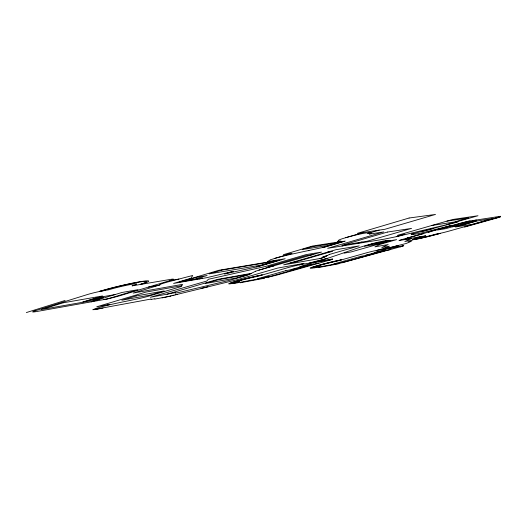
<?xml version="1.0" encoding="UTF-8"?>
<svg xmlns="http://www.w3.org/2000/svg" width="527" height="527" viewBox="0 0 527 527"><rect width="100%" height="100%" fill="white"/><g stroke="black" fill="none" stroke-linecap="round" stroke-linejoin="round"><path stroke-width="0.79" d="M169.72 296.246L154.74 299.105L154.819 298.75L151.038 299.455L151.104 299.033L92.851 309.751L94.847 308.862C111.816 303.361 129.642 301.075 146.928 296.675L181.354 286.504L182.54 284.363L133.186 293.065L160.056 284.876A15.039 0.922 -13.6 0 1 170.069 281.365L192.717 275.476L191.037 278.203L173.607 283.427L206.834 277.663L233.25 271.379L224.555 273.948L258.961 266.425L285.179 258.724L267.4 261.688L270.107 260.022M270.377 259.897L274.916 258.342M255.476 271.286L259.64 269.91M255.608 271.234L248.013 275.002L230.306 280.133L179.015 292.445L175.333 293.091L175.577 292.617L150.347 297.268L206.821 281.036L208.29 279.297L265.331 266.524L306.062 254.62L321.503 252.084L261.827 269.297M299.382 264.85L303.987 263.408L277.755 268.045L237.921 279.541L175.346 294.843M26.35 312.564L65.117 300.469M33.675 311.273L87.107 294.639A12.674 0.843 -13.2 0 1 104.682 290.476M91.151 301.846L121.921 292.478L137.988 289.692L107.35 298.967L37.009 311.47A12.286 0.764 -13.1 0 1 35.381 310.739M178.884 279.073L169.898 280.601L119.273 295.91A11.33 0.679 -13.4 0 1 103.799 299.599M258.941 270.114L274.35 265.634L267.887 266.748L305.298 255.845L312.959 254.567M274.89 258.355L281.49 256.537M106.691 305.317L109.8 304.389L96.751 306.786L145.788 292.116L181.789 285.713M199.476 278.941L202.487 278.045L179.747 281.978L218.903 270.265L279.139 260.193L256.511 266.84M275.16 258.27L292.004 253.289L283.394 254.673L312.518 246.03L339.619 241.814M363.465 232.447L344.5 238.052A14.94 0.929 -14.2 0 0 339.065 240.424L337.339 241.59L340.943 241.037L339.256 242.025L345.264 241.089L325.416 246.919L290.805 254.35M308.275 250.72L308.934 250.562M368.057 233.402L379.229 230.121M322.504 247.611L344.085 241.274M167.033 294.198L217.664 279.363L251.234 273.394M342.023 246.004L347.675 244.357M356.575 243.626L362.009 242.051M207.882 286.76L201.13 288.381M327.511 255.463L322.873 256.794L326.114 256.234M320.034 258.507L324.138 257.334M396.258 236.636L404.776 234.192L397.351 235.378L452.64 219.489L477.989 215.741L446.936 224.601M309.329 263.078L314.777 261.524A11.726 0.573 -14 0 0 326.365 258.632L327.287 258.375A11.726 0.573 -14 0 0 331.516 256.985C349.651 251.043 367.457 243.823 386.416 240.464L385.402 240.951L388.208 240.49L386.469 241.32L396.607 239.64L380.237 244.304L374.934 246.84L388.162 244.574L381.825 247.506L389.394 246.188L386.278 247.598L387.602 247.367L387.147 247.512A10.724 0.474 -14.2 0 0 386.482 248.177A10.724 0.474 -14.2 0 0 395.527 246.162L406.33 243.441L411.165 241.34L408.768 241.755L412.18 240.266L404.835 241.518L411.818 238.415L398.992 240.569L400.21 240.009L423.774 233.599M313.255 262.38L326.997 258.454M433.392 228.461L421.745 231.491M259.982 269.811L260.99 269.521M304.211 265.819L291.102 269.554L300.733 267.802L313.763 264.093M407.022 238.072L458.213 223.83A9.058 0.441 -14.4 0 1 470.117 220.978M400.145 246.886L403.761 245.661L377.003 250.318A7.991 0.356 -14.1 0 0 366.245 252.907L342.576 259.574A18.274 0.797 -14 0 0 317.755 265.555A18.274 0.797 -14 0 0 313.493 267.769L319.625 266.043A10.441 0.455 -14 0 1 322.102 264.771A10.441 0.455 -14 0 1 336.246 261.359L341.443 259.897A16.877 0.738 -14 0 0 318.532 265.417A16.877 0.738 -14 0 0 314.579 267.466M476.309 220.016L445.69 228.678L437.436 230.009L468.325 221.254L499.833 216.373A8.643 0.395 -14.5 0 1 495.914 217.934M377.003 250.318L387.273 247.427M497.58 217.467L448.991 231.109A8.34 0.375 -14.3 0 1 438.095 233.731M387.885 248.395L398.504 245.411M464.57 227.071L500.367 217.032M378.09 251.827L365.481 255.358L373.452 253.915L385.988 250.411M177.224 294.343L176.782 294.461M176.229 294.613L175.761 294.738M175.181 294.889L171.954 295.706M281.51 256.53L290.785 254.357M172.975 295.456L172.467 295.581M173.594 295.298L173.982 295.199M171.835 295.739L170.867 295.976M170.689 296.016L169.78 296.233M169.542 296.286L169.035 296.405M170.175 296.141L170.57 296.042M168.409 296.549L167.915 296.668M167.303 296.806L166.815 296.912M103.068 308.005L102.455 308.143M166.222 297.044L165.761 297.149M101.849 308.275L101.25 308.407M165.188 297.268L164.747 297.36M100.67 308.532L100.09 308.651M99.537 308.769L98.99 308.881M164.213 297.472L163.798 297.557M163.291 297.656L162.909 297.735M98.463 308.987L97.943 309.092M342.122 262.723L402.977 246.089L387.385 248.856L374.526 252.466L390.29 249.64M162.448 297.821L162.099 297.887M97.462 309.184L96.981 309.277M240.187 282.788L264.6 278.223M343.018 262.558L315.146 267.723A7.727 0.329 -14 0 1 316.892 266.814M318.104 267.624L338.4 263.849M269.376 276.866L235.8 283.124A8.458 0.395 -13.8 0 1 236.834 282.294M318.967 263.157L299.889 266.596L313.275 262.775L332.181 259.409L279.297 274.415A8.116 0.362 -13.9 0 1 268.302 277.07M96.533 309.356L96.092 309.435M99.55 299.29L82.811 302.248L98.285 297.511L114.952 294.6M290.752 262.795L295.542 261.965L332.306 251.333L327.629 252.11M344.138 253.131L351.272 251.899L390.191 240.799L371.864 243.836M148.469 287.083L159.147 285.239M95.697 309.501L95.301 309.566M430.625 231.656L428.319 232.032L452.126 225.273L419.459 233.468L411.778 234.706L413.715 233.823L411.172 234.232L457.739 222.012L397.523 236.432L384.183 239.179L327.675 248.309L383.775 231.92L369.295 234.107L371.245 233.039L367.774 233.56L369.467 232.624L366.337 232.947A14.94 0.929 -14.2 0 0 345.699 237.697M452.397 226.781L460.374 225.51L475.538 221.228L467.686 222.453M431.916 225.444L453.964 222.084L468.648 217.895L446.936 221.129M94.952 309.619L94.61 309.672M439.558 233.487A18.07 0.823 -14.3 0 1 415.869 239.179A18.07 0.823 -14.3 0 1 422.45 236.346L425.783 235.793A11.179 0.514 -14.3 0 0 421.679 237.552A11.179 0.514 -14.3 0 0 436.363 234.021L440.243 233.369A19.558 0.896 -14.3 0 1 414.611 239.528A19.558 0.896 -14.3 0 1 421.725 236.471L406.376 239.041A8.742 0.422 -14.3 0 1 409.38 237.684M101.25 291.049A26.943 1.785 -13.3 0 1 138.581 282.182A26.943 1.785 -13.3 0 1 139.049 284.692L132.073 285.865A16.66 1.107 -13.3 0 0 131.724 284.33A16.66 1.107 -13.3 0 0 108.694 289.797L99.623 291.326A29.169 1.937 -13.3 0 1 140.057 281.721A29.169 1.937 -13.3 0 1 140.544 284.435L170.326 279.422A11.686 0.738 -13.5 0 1 169.898 280.601M234.443 282.979A18.504 0.876 -13.8 0 1 236.834 281.108A18.504 0.876 -13.8 0 1 262.268 274.995L256.873 276.543A11.442 0.54 -13.8 0 0 241.182 280.318A11.442 0.54 -13.8 0 0 239.666 281.484L233.316 283.302A20.026 0.949 -13.8 0 1 235.892 281.28A20.026 0.949 -13.8 0 1 263.441 274.659L288.032 267.611A8.748 0.428 -14 0 1 299.112 264.903L331.272 259.172A8.392 0.389 -14 0 1 329.223 260.246M298.565 267.788L305.759 265.997L298.598 267.762M93.496 299.646L98.259 298.875L103.602 297.274L93.496 299.646M460.374 224.924L467.976 222.993L460.374 224.924M372.194 253.764L378.775 252.13L372.194 253.764M329.263 254.495L324.006 257.407L320.337 258.454L283.678 264.837L335.949 249.706L359.243 245.872L329.263 254.495M63.174 302.794L41.402 309.56L80.921 302.584L102.515 295.963L63.174 302.794M196.123 277.386L183.89 281.043L194.944 279.132L207.124 275.502L196.123 277.386M221.669 270.16L209.048 273.928L262.15 264.929L274.429 261.32L221.669 270.16M136.078 295.983L121.882 300.225L150.129 295.087L164.2 290.924L136.078 295.983M311.141 246.939L302.36 249.541L328.473 245.411L337.102 242.875L311.141 246.939M409.11 218.013L357.365 233.342L384.954 229.271L435.5 214.436L409.11 218.013M218.507 279.666L205.181 283.566L237.018 277.834L250.147 274.027L218.507 279.666M387.371 232.071L342.142 245.246L367.24 241.208L411.561 228.389L387.371 232.071M372.885 243.876L364.519 246.267L379.249 243.797L387.51 241.445L372.885 243.876M285.838 270.661L257.519 278.737L271.201 276.194L299.296 268.203L285.838 270.661M476.395 221.09L455.427 227.012L472.482 224.265L493.061 218.481L476.395 221.09M360.936 256.32L333.624 263.981L344.994 261.879L372.075 254.304L360.936 256.32"/></g></svg>
